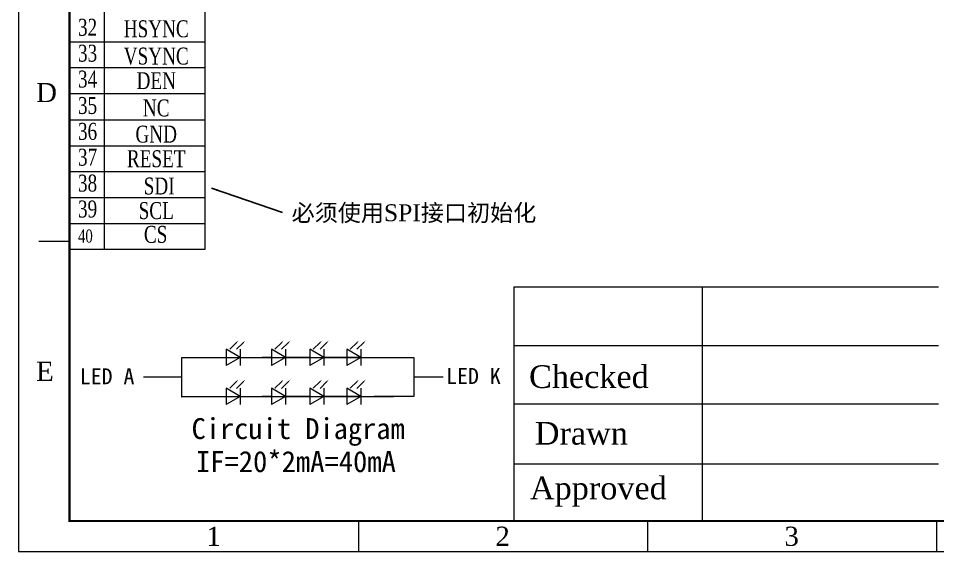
# Model space of a CAD drawing. Header units: inches. Extents: x 3729 to 5100, y 234 to 962.
# Drawn here: x 4559.6 to 4793.4, y 591.2 to 726.7 of the extents above; entities that cross this region are included whole.
import ezdxf
from ezdxf.enums import TextEntityAlignment as Align

# ---------------------------------------------------------------- set-up
doc = ezdxf.new("R2010")
doc.units = ezdxf.units.IN
doc.header["$MEASUREMENT"] = 0
doc.layers.add('1', color=7, linetype='Continuous')
doc.styles.get("Standard").update_dxf_attribs({"font": 'TIMES.TTF'})
doc.styles.add('宋体', font='NSimSun.ttf')
doc.dimstyles.new('STANDARD1', dxfattribs={"dimtxt": 2.5, "dimasz": 1.5, "dimexe": 0.5, "dimexo": 0.5, "dimgap": 0.09, "dimtad": 0, "dimzin": 0, "dimdsep": 46, "dimtxsty": 'Standard', "dimcen": 0, "dimadec": 0, "dimazin": 0, "dimtfac": 1, "dimtofl": 0, "dimtmove": 0, "dimatfit": 0, "dimfxl": 0, "dimtolj": 1, "dimtzin": 0, "dimarcsym": 0})

msp = doc.modelspace()

# ---------------------------------------------------------------- linework, layer by layer
at = {"layer": '1', "lineweight": 5}
for p, q in [((4581.389, 937.753), (4581.389, 667.995)), ((4606.95, 799.759), (4606.95, 707.6)), ((4572.569, 799.667), (4572.569, 707.546)), ((4572.568, 766.653), (4572.568, 674.532)), ((4606.949, 766.745), (4606.949, 674.586)), ((4572.568, 744.844), (4572.568, 675.724)), ((4572.568, 744.844), (4572.568, 675.724)), ((4572.569, 720.758), (4607.004, 720.758)), ((4572.569, 714.182), (4607.004, 714.182)), ((4572.569, 707.606), (4607.004, 707.606)), ((4572.568, 700.895), (4607.003, 700.895)), ((4572.568, 694.319), (4607.003, 694.319)), ((4572.568, 687.744), (4607.003, 687.744)), ((4572.568, 681.168), (4607.003, 681.168)), ((4572.568, 674.592), (4607.003, 674.592)), ((4572.568, 674.532), (4572.568, 667.995)), ((4606.949, 674.592), (4606.949, 667.995)), ((4572.568, 669.956), (4564.77, 669.956)), ((4581.389, 667.995), (4572.568, 667.995)), ((4606.949, 667.995), (4581.389, 667.995)), ((4685.602, 658.475), (4685.602, 598.998)), ((4685.602, 658.475), (4793.651, 658.475)), ((4733.519, 658.475), (4733.519, 598.998)), ((4685.602, 643.606), (4793.651, 643.606)), ((4615.99, 640.557), (4612.446, 642.604)), ((4612.446, 642.604), (4612.446, 638.511)), ((4615.99, 642.604), (4615.99, 638.511)), ((4627.467, 640.557), (4623.923, 642.604)), ((4623.923, 642.604), (4623.923, 638.511)), ((4627.467, 642.604), (4627.467, 638.511)), ((4637.243, 640.557), (4633.699, 642.604)), ((4633.699, 642.604), (4633.699, 638.511)), ((4637.243, 642.604), (4637.243, 638.511)), ((4646.628, 640.557), (4643.084, 642.604)), ((4643.084, 642.604), (4643.084, 638.511)), ((4646.628, 642.604), (4646.628, 638.511)), ((4601.034, 640.557), (4660.151, 640.557)), ((4601.034, 640.476), (4601.034, 630.56)), ((4615.99, 640.557), (4612.446, 638.511)), ((4615.99, 640.557), (4621.566, 640.557)), ((4623.923, 640.557), (4621.566, 640.557)), ((4627.467, 640.557), (4623.923, 638.511)), ((4633.699, 640.557), (4627.467, 640.557)), ((4637.243, 640.557), (4633.699, 638.511)), ((4643.084, 640.557), (4637.243, 640.557)), ((4646.544, 640.557), (4640.061, 640.557)), ((4646.628, 640.557), (4643.084, 638.511)), ((4660.151, 640.557), (4660.151, 630.642)), ((4601.034, 635.518), (4591.369, 635.518)), ((4660.151, 635.6), (4667.633, 635.6)), ((4615.99, 630.642), (4612.446, 632.689)), ((4612.446, 632.689), (4612.446, 628.596)), ((4615.99, 632.689), (4615.99, 628.596)), ((4627.467, 630.642), (4623.923, 632.689)), ((4623.923, 632.689), (4623.923, 628.596)), ((4627.467, 632.689), (4627.467, 628.596)), ((4637.243, 630.642), (4633.699, 632.689)), ((4633.699, 632.689), (4633.699, 628.596)), ((4637.243, 632.689), (4637.243, 628.596)), ((4646.628, 630.642), (4643.084, 632.689)), ((4643.084, 632.689), (4643.084, 628.596)), ((4646.628, 632.689), (4646.628, 628.596)), ((4601.034, 630.642), (4654.972, 630.642)), ((4601.034, 630.56), (4601.161, 630.56)), ((4615.99, 630.642), (4612.446, 628.596)), ((4615.99, 630.642), (4621.566, 630.642)), ((4623.923, 630.642), (4621.566, 630.642)), ((4627.467, 630.642), (4623.923, 628.596)), ((4633.699, 630.642), (4627.467, 630.642)), ((4637.243, 630.642), (4633.699, 628.596)), ((4643.084, 630.642), (4637.243, 630.642)), ((4646.544, 630.642), (4640.061, 630.642)), ((4646.628, 630.642), (4643.084, 628.596)), ((4660.151, 630.642), (4650.088, 630.642)), ((4685.602, 628.737), (4793.651, 628.737)), ((4685.602, 613.501), (4793.651, 613.501)), ((4588.485, 598.998), (4780.835, 598.998)), ((5087.203, 598.998), (4588.485, 598.998)), ((4646.087, 598.998), (4646.087, 591.201)), ((4719.606, 598.998), (4719.606, 591.201)), ((5087.203, 598.998), (4764.733, 598.998)), ((4764.733, 598.998), (4805.723, 598.998)), ((4793.126, 598.998), (4793.126, 591.201))]:
    msp.add_line(p, q, dxfattribs=at)
msp.add_lwpolyline([(4559.556, 961.582), (4559.556, 591.201), (5100.317, 591.201), (5100.317, 961.582)], close=True, dxfattribs=at)
at = {"layer": '1', "lineweight": 5, "const_width": 0.532}
msp.add_lwpolyline([(5087.203, 953.785), (4572.568, 953.785), (4572.568, 598.998), (5087.203, 598.998)], close=True, dxfattribs=at)
at = {"layer": '1', "lineweight": 5}
for points in [[(4615.065, 644.356), (4613.324, 642.615)], [(4616.785, 644.337), (4615.044, 642.596)], [(4626.543, 644.356), (4624.802, 642.615)], [(4628.263, 644.337), (4626.522, 642.596)], [(4636.319, 644.356), (4634.577, 642.615)], [(4638.038, 644.337), (4636.297, 642.596)], [(4645.704, 644.356), (4643.963, 642.615)], [(4647.424, 644.337), (4645.683, 642.596)], [(4615.065, 634.441), (4613.324, 632.7)], [(4616.785, 634.422), (4615.044, 632.681)], [(4626.543, 634.441), (4624.802, 632.7)], [(4628.263, 634.422), (4626.522, 632.681)], [(4636.319, 634.441), (4634.577, 632.7)], [(4638.038, 634.422), (4636.297, 632.681)], [(4645.704, 634.441), (4643.963, 632.7)], [(4647.424, 634.422), (4645.683, 632.681)]]:
    msp.add_lwpolyline(points, dxfattribs=at)
for points in [[(4614.986, 644.435), (4615.542, 644.833), (4615.145, 644.276)], [(4616.706, 644.416), (4617.262, 644.813), (4616.865, 644.257)], [(4626.463, 644.435), (4627.02, 644.833), (4626.622, 644.276)], [(4628.183, 644.416), (4628.739, 644.813), (4628.342, 644.257)], [(4636.239, 644.435), (4636.795, 644.833), (4636.398, 644.276)], [(4637.959, 644.416), (4638.515, 644.813), (4638.118, 644.257)], [(4645.624, 644.435), (4646.18, 644.833), (4645.783, 644.276)], [(4647.344, 644.416), (4647.9, 644.813), (4647.503, 644.257)], [(4614.986, 634.52), (4615.542, 634.918), (4615.145, 634.361)], [(4616.706, 634.501), (4617.262, 634.898), (4616.865, 634.342)], [(4626.463, 634.52), (4627.02, 634.918), (4626.622, 634.361)], [(4628.183, 634.501), (4628.739, 634.898), (4628.342, 634.342)], [(4636.239, 634.52), (4636.795, 634.918), (4636.398, 634.361)], [(4637.959, 634.501), (4638.515, 634.898), (4638.118, 634.342)], [(4645.624, 634.52), (4646.18, 634.918), (4645.783, 634.361)], [(4647.344, 634.501), (4647.9, 634.898), (4647.503, 634.342)]]:
    msp.add_solid(points, dxfattribs=at)

# ---------------------------------------------------------------- texts
at = {"layer": '1', "lineweight": 5, "width": 0.75}
for s, height, p in [('32', 4.3041, (4574.72, 722.269)), ('33', 4.3041, (4574.72, 715.693)), ('34', 4.3041, (4574.72, 709.117)), ('35', 4.3041, (4574.719, 702.406)), ('36', 4.3041, (4574.719, 695.83)), ('37', 4.3041, (4574.719, 689.255)), ('38', 4.3041, (4574.719, 682.679)), ('39', 4.3041, (4574.719, 676.103)), ('40', 3.3211, (4574.722, 669.716))]:
    msp.add_text(s, height=height, dxfattribs=at).set_placement(p)
for s, p in [('HSYNC', (4594.623, 724.044)), ('VSYNC', (4594.623, 717.11)), ('DEN', (4594.623, 710.864)), ('NC', (4594.622, 703.934)), ('GND', (4594.622, 697.275)), ('RESET', (4594.622, 691.03)), ('SDI', (4595.363, 684.095)), ('SCL', (4594.622, 677.85)), ('CS', (4594.471, 671.805))]:
    msp.add_text(s, height=4.3041, dxfattribs=at).set_placement(p, align=Align.MIDDLE_CENTER)
at = {"layer": '1', "lineweight": 5}
for s, p in [('D', (4564.061, 705.411)), ('E', (4564.061, 634.575)), ('1', (4607.378, 592.663)), ('2', (4680.897, 592.663)), ('3', (4754.417, 592.663))]:
    msp.add_text(s, height=4.873, dxfattribs=at).set_placement(p)
at = {"layer": '1', "lineweight": 5, "style": '宋体'}
for s, height, p in [('LED A', 4.0844, (4575.181, 633.701)), ('LED K', 4.0844, (4668.373, 633.775)), ('Circuit Diagram', 5.31364, (4603.615, 619.798)), ('IF=20*2mA=40mA  ', 5.34162, (4604.716, 611.407))]:
    msp.add_text(s, height=height, dxfattribs=at).set_placement(p)
at = {"layer": '1', "lineweight": 5, "attachment_point": 1}
for s, insert, char_height, width in [('{\\fSimSun|b0|i0|c134|p54;必须使用}SPI{\\fSimSun|b0|i0|c134|p54;接口初始化}', (4629.06, 679.447), 4.30412, 121.71197), ('{\\fTimes New Roman|b0|i0|c0|p18;Checked}', (4689.45, 638.541), 5.76444, 19.0301), ('{\\fTimes New Roman|b0|i0|c0|p18;Drawn}', (4690.915, 624.15), 5.76444, 19.0301), ('{\\fTimes New Roman|b0|i0|c0|p18;Approved}', (4689.677, 610.246), 5.76444, 19.0301)]:
    msp.add_mtext(s, dxfattribs=dict(at, insert=insert, char_height=char_height, width=width))

# ---------------------------------------------------------------- leaders
at = {"layer": '1', "lineweight": 5}
msp.add_leader([(4608.713, 683.529), (4626.765, 677.381)], dimstyle='STANDARD1', override={"dimgap": 0.09, "dimtad": 0}, dxfattribs=at)

doc.saveas('drawing.dxf')
